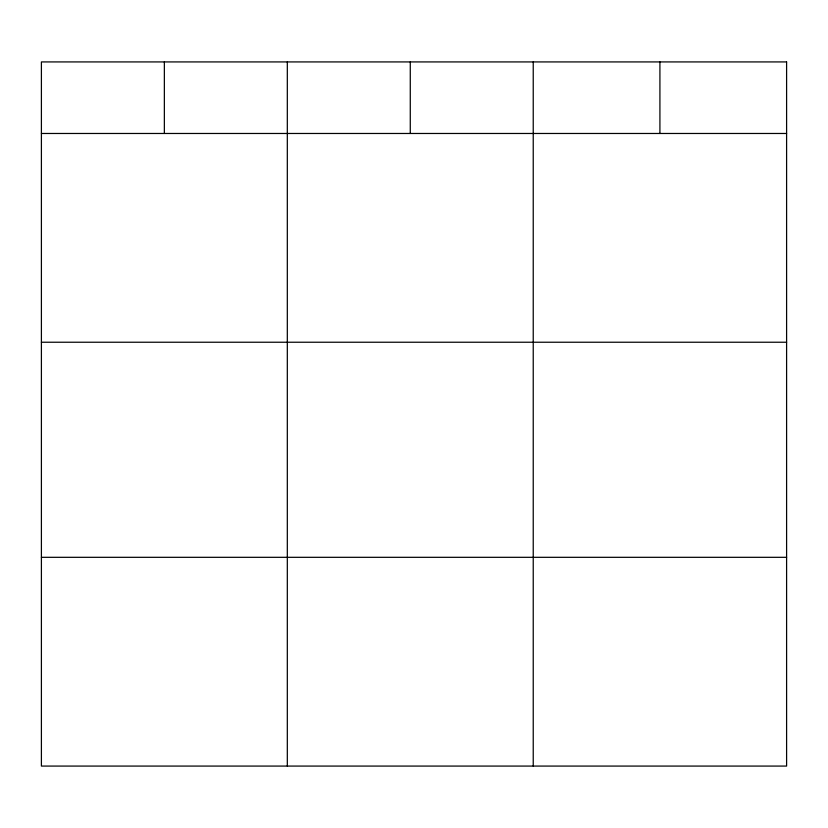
<?xml version="1.0" encoding="UTF-8"?>
<svg xmlns="http://www.w3.org/2000/svg" width="828" height="828" viewBox="0 0 828 828"><rect width="100%" height="100%" fill="white"/><g stroke="black" fill="none" stroke-linecap="round" stroke-linejoin="round"><path stroke-width="1.24" d="M41.4 133.474L786.6 133.474M41.4 342.233L786.6 342.233M41.4 557.316L786.6 557.316M659.916 61.924L659.916 133.474M533.232 61.924L533.232 766.076M410.274 61.924L410.274 133.474M287.316 61.924L287.316 766.076M164.358 61.924L164.358 133.474M786.6 61.924L41.4 61.924L41.4 766.076L786.6 766.076L786.6 61.924"/></g></svg>
